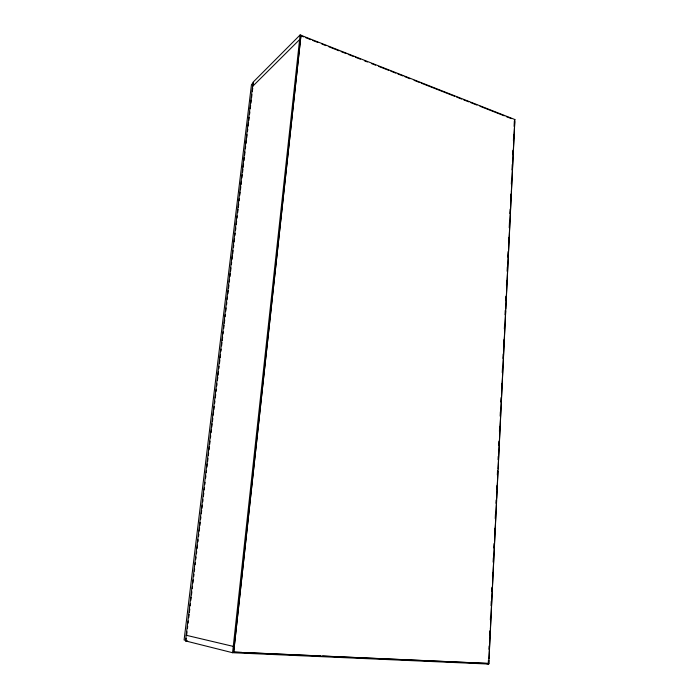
<?xml version="1.0" encoding="UTF-8"?>
<svg xmlns="http://www.w3.org/2000/svg" width="699" height="699" viewBox="0 0 699 699"><rect width="100%" height="100%" fill="white"/><g stroke="black" fill="none" stroke-linecap="round" stroke-linejoin="round"><path stroke-width="1.05" d="M488.872 660.406L488.697 664.05L232.575 652.717L185.497 640.904L253.073 82.194L300.124 34.95L514.901 119.538L488.802 663.517L488.26 663.421L488.418 660.153M488.942 649.257L489.099 645.99M489.623 635.094L489.833 630.743M490.357 619.847L490.515 616.579M491.039 605.684L491.248 601.323M491.72 591.52L491.93 587.169M492.454 576.273L492.612 573.005M493.136 562.11L493.345 557.75M493.817 547.946L494.027 543.586M494.551 532.699L494.761 528.339M495.233 518.536L495.442 514.176M495.967 503.28L496.124 500.012M496.648 489.125L496.806 485.849M497.33 474.962L497.539 470.602M498.064 459.706L498.221 456.438M498.745 445.543L498.955 441.191M499.427 431.388L499.636 427.028M500.161 416.132L500.37 411.772M500.842 401.969L501.052 397.617M501.524 387.805L501.733 383.454M502.258 372.558L502.467 368.198M502.939 358.395L503.149 354.035M503.621 344.231L503.822 339.88M504.346 328.984L504.556 324.624M505.028 314.821L505.237 310.461M505.709 300.657L505.919 296.297M506.443 285.41L506.653 281.05M507.125 271.247L507.334 266.887M507.806 257.083L508.068 251.64M508.54 241.837L508.75 237.477M509.221 227.673L509.484 222.221M509.903 213.51L510.113 209.15M510.637 198.254L510.847 193.903M511.319 184.099L511.528 179.739M512 169.936L512.262 164.483M512.734 154.68L512.944 150.329M513.416 140.516L513.678 135.073M514.097 126.362L514.359 120.91M488.959 658.58L490.27 631.346M490.375 629.17L492.358 587.772M492.463 585.587L496.543 500.615M496.648 498.439L497.95 471.196M498.055 469.02L505.639 311.055M505.744 308.871L511.231 194.479M511.336 192.304L514.726 121.591M232.575 652.717L300.124 34.95M233.676 652.141L300.972 35.273L233.676 652.141L488.802 663.517M186.249 638.283L185.986 640.45L184.099 639.978L251.474 84.588L253.388 82.674L252.994 85.916M186.642 635.033L187.035 631.782M187.428 628.541L187.69 626.374M188.075 623.124L188.337 620.957M188.73 617.706L189.123 614.456M189.385 612.289L189.779 609.039M190.172 605.797L190.434 603.63M190.827 600.38L191.22 597.129M191.482 594.963L191.875 591.712M192.269 588.462L192.531 586.295M192.924 583.045L193.317 579.803M193.71 576.553L193.972 574.386M194.357 571.135L194.619 568.969M195.143 564.635L195.405 562.468M195.799 559.217L196.061 557.051M196.454 553.809L196.716 551.642M197.109 548.392L197.502 545.141M197.896 541.891L198.158 539.724M198.551 536.474L198.813 534.307M199.206 531.065L199.599 527.815M199.862 525.648L200.255 522.398M200.639 519.147L200.901 516.98M201.295 513.73L201.688 510.48M201.95 508.313L202.343 505.071M202.736 501.821L202.998 499.654M203.392 496.404L203.785 493.153M204.178 489.903L204.44 487.736M204.833 484.486L205.095 482.319M205.62 477.994L205.882 475.827M206.275 472.576L206.537 470.41M206.921 467.159L207.315 463.909M207.577 461.742L207.97 458.492M208.363 455.25L208.625 453.083M209.018 449.833L209.412 446.582M209.674 444.415L210.067 441.165M210.46 437.915L210.722 435.748M211.115 432.498L211.509 429.256M211.771 427.089L212.164 423.839M212.426 421.672L212.811 418.421M213.204 415.171L213.597 411.921M213.859 409.754L214.252 406.512M214.645 403.262L214.908 401.095M215.301 397.845L215.694 394.594M216.087 391.344L216.349 389.177M216.742 385.927L217.005 383.76M217.398 380.518L217.791 377.268M218.053 375.101L218.446 371.851M218.839 368.6L219.093 366.433M219.486 363.183L219.879 359.933M220.141 357.766L220.535 354.524M220.928 351.274L221.19 349.107M221.583 345.856L221.976 342.606M222.238 340.439L222.632 337.189M223.025 333.939L223.287 331.78M223.68 328.53L224.073 325.28M224.335 323.113L224.728 319.862M225.122 316.612L225.375 314.445M225.768 311.195L226.161 307.944M226.555 304.703L226.817 302.536M227.21 299.286L227.472 297.119M227.865 293.868L228.258 290.618M228.521 288.451L228.914 285.201M229.307 281.959L229.569 279.792M229.962 276.542L230.355 273.292M230.618 271.125L231.011 267.874M231.404 264.624L231.657 262.457M232.051 259.207L232.444 255.965M232.706 253.798L233.099 250.548M233.492 247.297L233.754 245.131M234.148 241.88L234.541 238.63M234.934 235.38L235.196 233.213M235.589 229.971L235.851 227.804M236.245 224.554L236.638 221.303M237.031 218.053L237.293 215.886M237.677 212.636L238.071 209.385M238.333 207.227L238.726 203.977M239.119 200.727L239.381 198.56M239.774 195.309L240.168 192.059M240.43 189.892L240.823 186.642M241.085 184.475L241.478 181.233M241.871 177.983L242.265 174.733M242.527 172.566L242.92 169.315M243.182 167.148L243.575 163.898M243.96 160.648L244.353 157.406M244.615 155.239L245.008 151.989M245.401 148.738L245.664 146.572M246.057 143.321L246.45 140.071M246.712 137.904L247.105 134.654M247.498 131.412L247.761 129.245M248.154 125.995L248.547 122.744M248.809 120.578L249.202 117.327M249.595 114.077L249.858 111.91M250.242 108.668L250.635 105.418M250.897 103.251L251.291 100.001M251.553 97.834L251.946 94.583M252.339 91.333L252.732 88.083M252.557 86.423L299.626 39.563M514.412 119.826L514.901 119.538M233.274 652.045L241.994 652.429M244.169 652.534L320.448 655.933M322.632 656.029L488.26 663.421M185.497 640.904L187.673 641.009M486.556 663.674L488.697 664.05M186.179 635.269L233.265 646.392M300.587 35.666L303.628 36.864M305.655 37.659L310.714 39.651M312.741 40.446L317.809 42.447M321.863 44.037L325.917 45.636M328.958 46.833L339.094 50.817M341.121 51.621L346.188 53.613M348.216 54.408L353.283 56.401M355.31 57.204L360.378 59.197M364.432 60.796L367.464 61.984M371.519 63.583L375.573 65.182M378.613 66.379L388.749 70.363M390.776 71.158L395.844 73.159M397.871 73.954L402.939 75.946M404.966 76.741L410.033 78.742M414.088 80.333L419.155 82.333M421.182 83.129L454.621 96.287M456.648 97.091L461.716 99.083M463.743 99.878L468.811 101.871M470.838 102.674L476.919 105.068M479.96 106.257L504.276 115.833M506.303 116.628L511.371 118.629"/></g></svg>
